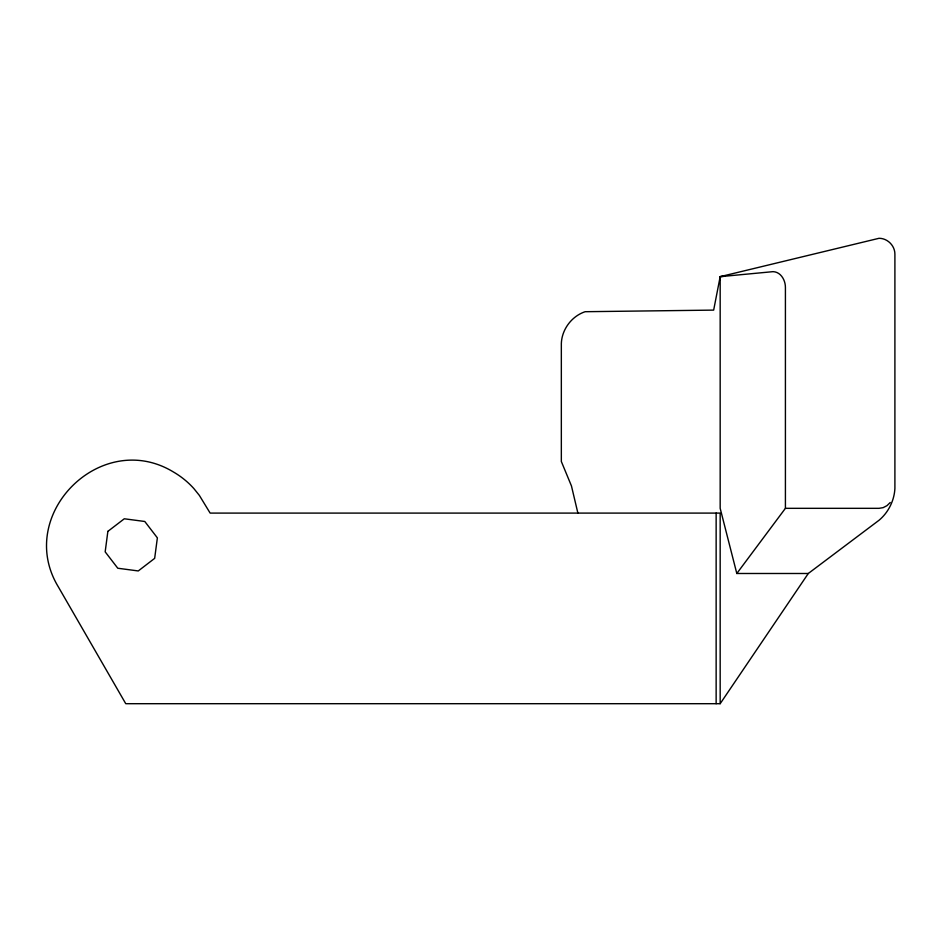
<?xml version="1.0" encoding="UTF-8"?>
<svg xmlns="http://www.w3.org/2000/svg" width="942" height="942" viewBox="0 0 942 942"><rect width="100%" height="100%" fill="white"/><g stroke="black" fill="none" stroke-linecap="round" stroke-linejoin="round"><path stroke-width="1.41" d="M720.171 703.698L720.171 513.096L210.137 513.096L199.363 495.398L193.84 488.533A84.639 84.639 0 0 0 173.375 471.954C101.183 428.139 14.507 514.768 58.38 586.948L125.757 703.698L720.171 703.698L808.283 573.49L879.016 520.278C888.365 512.483 894.288 500.614 894.9 488.451L894.9 254.187C894.959 245.685 887.517 238.244 879.016 238.302L720.171 276.654L713.659 310.106L585.159 311.708C571.712 316.171 561.797 329.429 561.338 343.583L561.338 461.498L571.464 485.966L577.882 513.096M736.809 573.49L785.416 508.327L785.416 287.534C785.487 280.386 780.989 271.991 773.099 271.649L720.171 276.654L720.171 508.327L736.809 573.49L808.283 573.49M890.249 502.51L886.964 505.666L883.125 507.656L879.016 508.327L785.416 508.327M720.171 276.654L724.528 276.277M716.144 513.096L716.144 703.698M107.871 531.359L105.174 551.847L117.785 568.238L138.274 570.946L154.665 558.359L157.373 537.87L144.785 521.479L124.297 518.783L107.871 531.359"/></g></svg>
